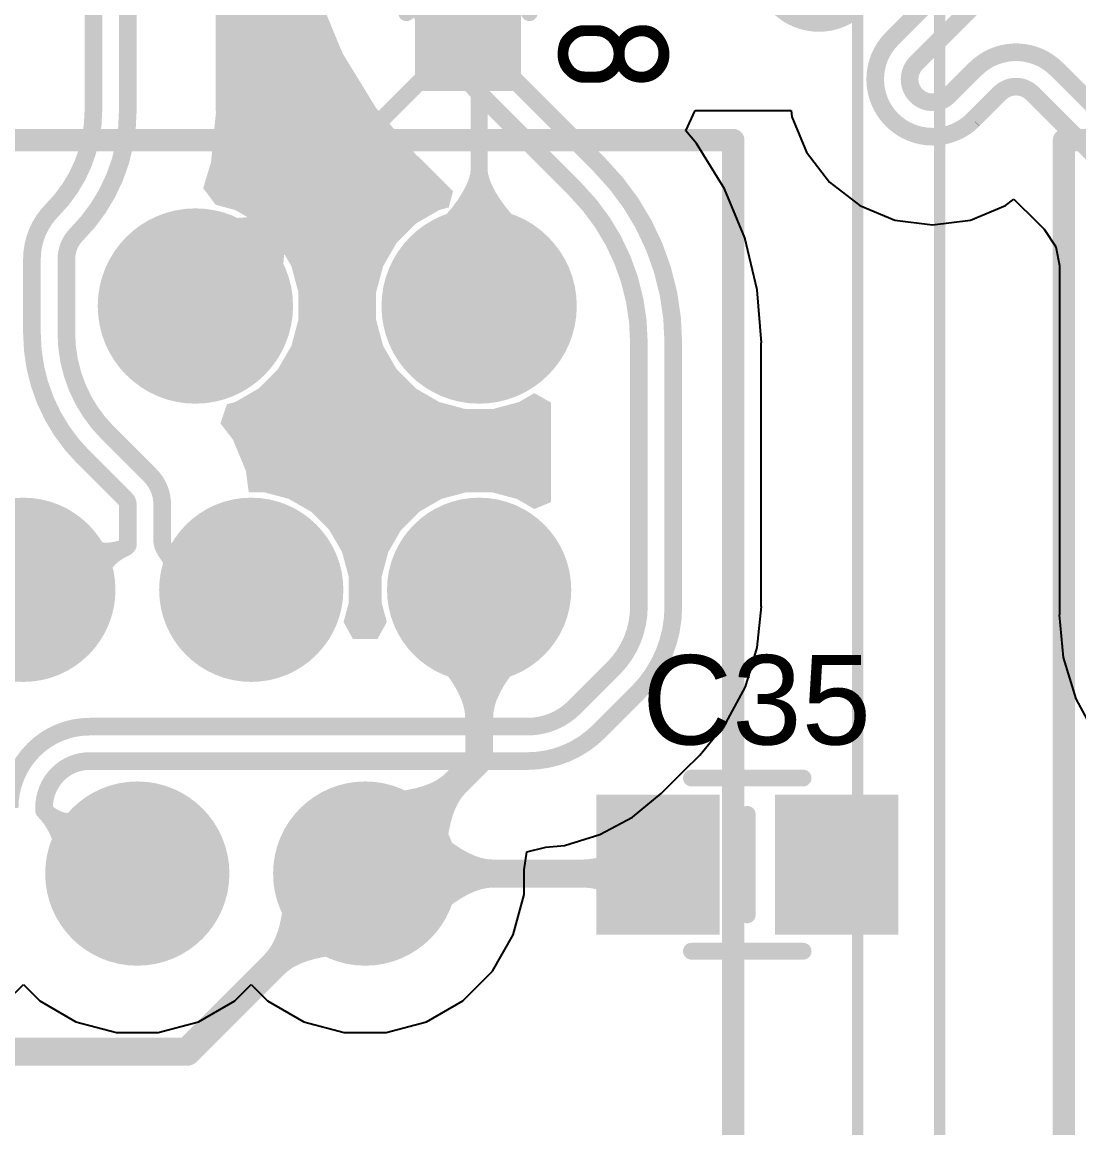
# Model space of a CAD drawing. Header units: inches. Extents: x -0.1 to 94.8, y -0.8 to 67.1.
# Drawn here: x 28.51 to 37.97, y 24.14 to 34.04 of the extents above; entities that cross this region are included whole.
import ezdxf

# ---------------------------------------------------------------- set-up
doc = ezdxf.new("R2010")
doc.units = ezdxf.units.IN
for name, color, linetype in [('Assembly Notes', 56, 'Continuous'), ('Board Layer Stack Bottom Overlay', 54, 'Continuous'), ('Board Layer Stack Bottom Solder', 6, 'Continuous'), ('Bottom Layer', 5, 'Continuous'), ('Layer 1', 76, 'Continuous'), ('Layer 2', 16, 'Continuous'), ('Mechanical 15', 56, 'Continuous'), ('Mechanical 20', 56, 'Continuous'), ('Multi-Layer', 9, 'Continuous'), ('Pad Holes', 156, 'Continuous'), ('Top Layer', 1, 'Continuous'), ('Top Overlay', 2, 'Continuous'), ('Top Paste', 8, 'Continuous'), ('Top Solder', 216, 'Continuous'), ('Via Holes', 16, 'Continuous')]:
    doc.layers.add(name, color=color, linetype=linetype)
doc.styles.add('Arial', font='', dxfattribs={"height": 0.2})
doc.styles.add('GOST type B', font='', dxfattribs={"height": 0.2})
doc.styles.get('Arial').set_extended_font_data('Arial')
doc.styles.get('GOST type B').set_extended_font_data('GOST type B')

# ---------------------------------------------------------------- blocks, each defined once
blk = doc.blocks.new('JK00136NL_B_53')
at = {"layer": 'Board Layer Stack Bottom Solder'}
h = blk.add_hatch(color=6, dxfattribs=at)
edge = h.paths.add_edge_path()
edge.add_arc((12.2, -2.04), 0.8246, 0, 360)
h = blk.add_hatch(color=6, dxfattribs=at)
edge = h.paths.add_edge_path()
edge.add_arc((9.66, -3.06), 0.8246, 0, 360)
h = blk.add_hatch(color=6, dxfattribs=at)
edge = h.paths.add_edge_path()
edge.add_arc((14.74, -3.58), 0.8741, 0, 360)
h = blk.add_hatch(color=6, dxfattribs=at)
edge = h.paths.add_edge_path()
edge.add_arc((12.2, -4.08), 0.8246, 0, 360)
h = blk.add_hatch(color=6, dxfattribs=at)
edge = h.paths.add_edge_path()
edge.add_arc((9.66, -5.1), 0.8246, 0, 360)
h = blk.add_hatch(color=6, dxfattribs=at)
edge = h.paths.add_edge_path()
edge.add_arc((14.74, -6.12), 0.8741, 0, 360)
h = blk.add_hatch(color=6, dxfattribs=at)
edge = h.paths.add_edge_path()
edge.add_arc((12.2, -6.12), 0.8246, 0, 360)
at = {"layer": 'Bottom Layer'}
h = blk.add_hatch(color=5, dxfattribs=at)
edge = h.paths.add_edge_path()
edge.add_arc((12.2, -2.04), 0.723, 0, 360)
h = blk.add_hatch(color=5, dxfattribs=at)
edge = h.paths.add_edge_path()
edge.add_arc((9.66, -3.06), 0.723, 0, 360)
h = blk.add_hatch(color=5, dxfattribs=at)
edge = h.paths.add_edge_path()
edge.add_arc((14.74, -3.58), 0.7725, 0, 360)
h = blk.add_hatch(color=5, dxfattribs=at)
edge = h.paths.add_edge_path()
edge.add_arc((12.2, -4.08), 0.723, 0, 360)
h = blk.add_hatch(color=5, dxfattribs=at)
edge = h.paths.add_edge_path()
edge.add_arc((9.66, -5.1), 0.723, 0, 360)
h = blk.add_hatch(color=5, dxfattribs=at)
edge = h.paths.add_edge_path()
edge.add_arc((12.2, -6.12), 0.723, 0, 360)
h = blk.add_hatch(color=5, dxfattribs=at)
edge = h.paths.add_edge_path()
edge.add_arc((14.74, -6.12), 0.7725, 0, 360)
at = {"layer": 'Layer 1'}
h = blk.add_hatch(color=76, dxfattribs=at)
edge = h.paths.add_edge_path()
edge.add_arc((12.2, -2.04), 0.723, 0, 360)
h = blk.add_hatch(color=76, dxfattribs=at)
edge = h.paths.add_edge_path()
edge.add_arc((9.66, -3.06), 0.723, 0, 360)
h = blk.add_hatch(color=76, dxfattribs=at)
edge = h.paths.add_edge_path()
edge.add_arc((14.74, -3.58), 0.7725, 0, 360)
h = blk.add_hatch(color=76, dxfattribs=at)
edge = h.paths.add_edge_path()
edge.add_arc((12.2, -4.08), 0.723, 0, 360)
h = blk.add_hatch(color=76, dxfattribs=at)
edge = h.paths.add_edge_path()
edge.add_arc((9.66, -5.1), 0.723, 0, 360)
h = blk.add_hatch(color=76, dxfattribs=at)
edge = h.paths.add_edge_path()
edge.add_arc((12.2, -6.12), 0.723, 0, 360)
h = blk.add_hatch(color=76, dxfattribs=at)
edge = h.paths.add_edge_path()
edge.add_arc((14.74, -6.12), 0.7725, 0, 360)
at = {"layer": 'Layer 2'}
h = blk.add_hatch(color=16, dxfattribs=at)
edge = h.paths.add_edge_path()
edge.add_arc((12.2, -2.04), 0.723, 0, 360)
h = blk.add_hatch(color=16, dxfattribs=at)
edge = h.paths.add_edge_path()
edge.add_arc((9.66, -3.06), 0.723, 0, 360)
h = blk.add_hatch(color=16, dxfattribs=at)
edge = h.paths.add_edge_path()
edge.add_arc((14.74, -3.58), 0.7725, 0, 360)
h = blk.add_hatch(color=16, dxfattribs=at)
edge = h.paths.add_edge_path()
edge.add_arc((12.2, -4.08), 0.723, 0, 360)
h = blk.add_hatch(color=16, dxfattribs=at)
edge = h.paths.add_edge_path()
edge.add_arc((9.66, -5.1), 0.723, 0, 360)
h = blk.add_hatch(color=16, dxfattribs=at)
edge = h.paths.add_edge_path()
edge.add_arc((12.2, -6.12), 0.723, 0, 360)
h = blk.add_hatch(color=16, dxfattribs=at)
edge = h.paths.add_edge_path()
edge.add_arc((14.74, -6.12), 0.7725, 0, 360)
at = {"layer": 'Multi-Layer'}
h = blk.add_hatch(color=9, dxfattribs=at)
edge = h.paths.add_edge_path()
edge.add_arc((12.2, -2.04), 0.723, 0, 360)
h = blk.add_hatch(color=9, dxfattribs=at)
edge = h.paths.add_edge_path()
edge.add_arc((9.66, -3.06), 0.723, 0, 360)
h = blk.add_hatch(color=9, dxfattribs=at)
edge = h.paths.add_edge_path()
edge.add_arc((14.74, -3.58), 0.7725, 0, 360)
h = blk.add_hatch(color=9, dxfattribs=at)
edge = h.paths.add_edge_path()
edge.add_arc((12.2, -4.08), 0.723, 0, 360)
h = blk.add_hatch(color=9, dxfattribs=at)
edge = h.paths.add_edge_path()
edge.add_arc((9.66, -5.1), 0.723, 0, 360)
h = blk.add_hatch(color=9, dxfattribs=at)
edge = h.paths.add_edge_path()
edge.add_arc((12.2, -6.12), 0.723, 0, 360)
h = blk.add_hatch(color=9, dxfattribs=at)
edge = h.paths.add_edge_path()
edge.add_arc((14.74, -6.12), 0.7725, 0, 360)
at = {"layer": 'Pad Holes'}
h = blk.add_hatch(color=7, dxfattribs=at)
edge = h.paths.add_edge_path()
edge.add_arc((12.2, -2.04), 0.445, 0, 360)
h = blk.add_hatch(color=7, dxfattribs=at)
edge = h.paths.add_edge_path()
edge.add_arc((9.66, -3.06), 0.445, 0, 360)
h = blk.add_hatch(color=7, dxfattribs=at)
edge = h.paths.add_edge_path()
edge.add_arc((14.74, -3.58), 0.515, 0, 360)
h = blk.add_hatch(color=7, dxfattribs=at)
edge = h.paths.add_edge_path()
edge.add_arc((12.2, -4.08), 0.445, 0, 360)
h = blk.add_hatch(color=7, dxfattribs=at)
edge = h.paths.add_edge_path()
edge.add_arc((9.66, -5.1), 0.445, 0, 360)
h = blk.add_hatch(color=7, dxfattribs=at)
edge = h.paths.add_edge_path()
edge.add_arc((14.74, -6.12), 0.515, 0, 360)
h = blk.add_hatch(color=7, dxfattribs=at)
edge = h.paths.add_edge_path()
edge.add_arc((12.2, -6.12), 0.445, 0, 360)
at = {"layer": 'Top Layer'}
h = blk.add_hatch(color=1, dxfattribs=at)
edge = h.paths.add_edge_path()
edge.add_arc((12.2, -2.04), 0.723, 0, 360)
h = blk.add_hatch(color=1, dxfattribs=at)
edge = h.paths.add_edge_path()
edge.add_arc((9.66, -3.06), 0.723, 0, 360)
h = blk.add_hatch(color=1, dxfattribs=at)
edge = h.paths.add_edge_path()
edge.add_arc((14.74, -3.58), 0.7725, 0, 360)
h = blk.add_hatch(color=1, dxfattribs=at)
edge = h.paths.add_edge_path()
edge.add_arc((12.2, -4.08), 0.723, 0, 360)
h = blk.add_hatch(color=1, dxfattribs=at)
edge = h.paths.add_edge_path()
edge.add_arc((9.66, -5.1), 0.723, 0, 360)
h = blk.add_hatch(color=1, dxfattribs=at)
edge = h.paths.add_edge_path()
edge.add_arc((12.2, -6.12), 0.723, 0, 360)
h = blk.add_hatch(color=1, dxfattribs=at)
edge = h.paths.add_edge_path()
edge.add_arc((14.74, -6.12), 0.7725, 0, 360)
at = {"layer": 'Top Solder'}
h = blk.add_hatch(color=216, dxfattribs=at)
edge = h.paths.add_edge_path()
edge.add_arc((12.2, -2.04), 0.8246, 0, 360)
h = blk.add_hatch(color=216, dxfattribs=at)
edge = h.paths.add_edge_path()
edge.add_arc((9.66, -3.06), 0.8246, 0, 360)
h = blk.add_hatch(color=216, dxfattribs=at)
edge = h.paths.add_edge_path()
edge.add_arc((14.74, -3.58), 0.8741, 0, 360)
h = blk.add_hatch(color=216, dxfattribs=at)
edge = h.paths.add_edge_path()
edge.add_arc((12.2, -4.08), 0.8246, 0, 360)
h = blk.add_hatch(color=216, dxfattribs=at)
edge = h.paths.add_edge_path()
edge.add_arc((9.66, -5.1), 0.8246, 0, 360)
h = blk.add_hatch(color=216, dxfattribs=at)
edge = h.paths.add_edge_path()
edge.add_arc((14.74, -6.12), 0.8741, 0, 360)
h = blk.add_hatch(color=216, dxfattribs=at)
edge = h.paths.add_edge_path()
edge.add_arc((12.2, -6.12), 0.8246, 0, 360)
at = {"layer": 'Board Layer Stack Bottom Overlay'}
for points in [[(16.2, 8.395, 0.15, 0.15, 0), (16.2, -8.395, 0.15, 0.15, 0)], [(-7.01, -8.395, 0.15, 0.15, 0), (16.2, -8.395, 0.15, 0.15, 0)]]:
    blk.add_lwpolyline(points, format="xyseb", dxfattribs=at)
blk.add_lwpolyline([(16.1625, -8.395, 0.075, 0.075, 1), (16.2375, -8.395, 0.075, 0.075, 1)], format="xyseb", close=True, dxfattribs=at)
blk.add_lwpolyline([(16.1625, -8.395, 0.075, 0.075, 1), (16.2375, -8.395, 0.075, 0.075, 1)], format="xyseb", close=True, dxfattribs=at)
at = {"layer": 'Mechanical 15'}
for points in [[(16.225, 8.395, 0.2, 0.2, 0), (16.225, -8.395, 0.2, 0.2, 0)], [(-16.51, -8.395, 0.2, 0.2, 0), (16.225, -8.395, 0.2, 0.2, 0)]]:
    blk.add_lwpolyline(points, format="xyseb", dxfattribs=at)
blk.add_lwpolyline([(16.175, -8.395, 0.1, 0.1, 1), (16.275, -8.395, 0.1, 0.1, 1)], format="xyseb", close=True, dxfattribs=at)
blk.add_lwpolyline([(16.175, -8.395, 0.1, 0.1, 1), (16.275, -8.395, 0.1, 0.1, 1)], format="xyseb", close=True, dxfattribs=at)
at = {"layer": 'Mechanical 20'}
blk.add_lwpolyline([(-17.51, -10.242, 0.1, 0.1, 0), (17.51, -10.242, 0.1, 0.1, 0)], format="xyseb", dxfattribs=at)
blk = doc.blocks.new('JK00136NL_B_54')
at = {"layer": 'Board Layer Stack Bottom Overlay'}
for points in [[(-7.01, 8.395, 0.15, 0.15, 0), (16.2, 8.395, 0.15, 0.15, 0)], [(16.2, 8.395, 0.15, 0.15, 0), (16.2, -8.395, 0.15, 0.15, 0)]]:
    blk.add_lwpolyline(points, format="xyseb", dxfattribs=at)
blk.add_lwpolyline([(16.1625, 8.395, 0.075, 0.075, 1), (16.2375, 8.395, 0.075, 0.075, 1)], format="xyseb", close=True, dxfattribs=at)
blk.add_lwpolyline([(16.1625, 8.395, 0.075, 0.075, 1), (16.2375, 8.395, 0.075, 0.075, 1)], format="xyseb", close=True, dxfattribs=at)
at = {"layer": 'Mechanical 15'}
for points in [[(-16.51, 8.395, 0.2, 0.2, 0), (16.225, 8.395, 0.2, 0.2, 0)], [(16.225, 8.395, 0.2, 0.2, 0), (16.225, -8.395, 0.2, 0.2, 0)]]:
    blk.add_lwpolyline(points, format="xyseb", dxfattribs=at)
blk.add_lwpolyline([(16.175, 8.395, 0.1, 0.1, 1), (16.275, 8.395, 0.1, 0.1, 1)], format="xyseb", close=True, dxfattribs=at)
blk.add_lwpolyline([(16.175, 8.395, 0.1, 0.1, 1), (16.275, 8.395, 0.1, 0.1, 1)], format="xyseb", close=True, dxfattribs=at)
at = {"layer": 'Mechanical 20'}
blk.add_lwpolyline([(-17.51, 10.242, 0.1, 0.1, 0), (17.51, 10.242, 0.1, 0.1, 0)], format="xyseb", dxfattribs=at)
blk = doc.blocks.new('0402R_65')
at = {"layer": 'Top Layer'}
for points in [[(-0.9145, -0.305), (-0.9145, 0.305), (-0.2795, 0.305), (-0.2795, -0.305)], [(0.2795, -0.305), (0.2795, 0.305), (0.9145, 0.305), (0.9145, -0.305)]]:
    blk.add_hatch(color=1, dxfattribs=at).paths.add_polyline_path(points)
at = {"layer": 'Top Paste'}
for points in [[(-0.9145, -0.305), (-0.9145, 0.305), (-0.2795, 0.305), (-0.2795, -0.305)], [(0.2795, -0.305), (0.2795, 0.305), (0.9145, 0.305), (0.9145, -0.305)]]:
    blk.add_hatch(color=8, dxfattribs=at).paths.add_polyline_path(points)
at = {"layer": 'Top Solder'}
for points in [[(-1.0161, -0.4066), (-1.0161, 0.4066), (-0.1779, 0.4066), (-0.1779, -0.4066)], [(0.1779, -0.4066), (0.1779, 0.4066), (1.0161, 0.4066), (1.0161, -0.4066)]]:
    blk.add_hatch(color=216, dxfattribs=at).paths.add_polyline_path(points)
at = {"layer": 'Assembly Notes'}
for points in [[(1, 0.4, 0.15, 0.15, 0), (-1, 0.4, 0.15, 0.15, 0)], [(-1, -0.4, 0.15, 0.15, 0), (-1, 0.4, 0.15, 0.15, 0)], [(1, -0.4, 0.15, 0.15, 0), (1, 0.4, 0.15, 0.15, 0)], [(1, -0.4, 0.15, 0.15, 0), (-1, -0.4, 0.15, 0.15, 0)]]:
    blk.add_lwpolyline(points, format="xyseb", dxfattribs=at)
for points in [[(-1.0375, 0.4, 0.075, 0.075, 1), (-0.9625, 0.4, 0.075, 0.075, 1)], [(-1.0375, 0.4, 0.075, 0.075, 1), (-0.9625, 0.4, 0.075, 0.075, 1)], [(0.9625, 0.4, 0.075, 0.075, 1), (1.0375, 0.4, 0.075, 0.075, 1)], [(0.9625, 0.4, 0.075, 0.075, 1), (1.0375, 0.4, 0.075, 0.075, 1)], [(-1.0375, -0.4, 0.075, 0.075, 1), (-0.9625, -0.4, 0.075, 0.075, 1)], [(-1.0375, -0.4, 0.075, 0.075, 1), (-0.9625, -0.4, 0.075, 0.075, 1)], [(0.9625, -0.4, 0.075, 0.075, 1), (1.0375, -0.4, 0.075, 0.075, 1)], [(0.9625, -0.4, 0.075, 0.075, 1), (1.0375, -0.4, 0.075, 0.075, 1)]]:
    blk.add_lwpolyline(points, format="xyseb", close=True, dxfattribs=at)
at = {"layer": 'Top Overlay'}
for points in [[(0.375, 0.55, 0.15, 0.15, 0), (-0.375, 0.55, 0.15, 0.15, 0)], [(0.375, -0.55, 0.15, 0.15, 0), (-0.375, -0.55, 0.15, 0.15, 0)]]:
    blk.add_lwpolyline(points, format="xyseb", dxfattribs=at)
for points in [[(-0.4125, 0.55, 0.075, 0.075, 1), (-0.3375, 0.55, 0.075, 0.075, 1)], [(0.3375, 0.55, 0.075, 0.075, 1), (0.4125, 0.55, 0.075, 0.075, 1)], [(-0.4125, -0.55, 0.075, 0.075, 1), (-0.3375, -0.55, 0.075, 0.075, 1)], [(0.3375, -0.55, 0.075, 0.075, 1), (0.4125, -0.55, 0.075, 0.075, 1)]]:
    blk.add_lwpolyline(points, format="xyseb", close=True, dxfattribs=at)
at = {"layer": 'Assembly Notes', "style": 'GOST type B'}
blk.add_text('R38', height=1, dxfattribs=at).set_placement((-1.075, 0.8))
blk = doc.blocks.new('0603C_105')
at = {"layer": 'Top Layer'}
for points in [[(-1.25, -0.525), (-1.25, 0.525), (-0.35, 0.525), (-0.35, -0.525)], [(0.35, -0.525), (0.35, 0.525), (1.25, 0.525), (1.25, -0.525)]]:
    blk.add_hatch(color=1, dxfattribs=at).paths.add_polyline_path(points)
at = {"layer": 'Top Paste'}
for points in [[(-1.25, -0.525), (-1.25, 0.525), (-0.35, 0.525), (-0.35, -0.525)], [(0.35, -0.525), (0.35, 0.525), (1.25, 0.525), (1.25, -0.525)]]:
    blk.add_hatch(color=8, dxfattribs=at).paths.add_polyline_path(points)
at = {"layer": 'Top Solder'}
for points in [[(-1.3516, -0.6266), (-1.3516, 0.6266), (-0.2484, 0.6266), (-0.2484, -0.6266)], [(0.2484, -0.6266), (0.2484, 0.6266), (1.3516, 0.6266), (1.3516, -0.6266)]]:
    blk.add_hatch(color=216, dxfattribs=at).paths.add_polyline_path(points)
at = {"layer": 'Top Overlay'}
for points in [[(-0.5, 0.775, 0.15, 0.15, 0), (0.5, 0.775, 0.15, 0.15, 0)], [(0, -0.45, 0.15, 0.15, 0), (0, 0.45, 0.15, 0.15, 0)], [(-0.5, -0.775, 0.15, 0.15, 0), (0.5, -0.775, 0.15, 0.15, 0)]]:
    blk.add_lwpolyline(points, format="xyseb", dxfattribs=at)
for points in [[(-0.5375, 0.775, 0.075, 0.075, 1), (-0.4625, 0.775, 0.075, 0.075, 1)], [(0.4625, 0.775, 0.075, 0.075, 1), (0.5375, 0.775, 0.075, 0.075, 1)], [(-0.0375, 0.45, 0.075, 0.075, 1), (0.0375, 0.45, 0.075, 0.075, 1)], [(-0.0375, -0.45, 0.075, 0.075, 1), (0.0375, -0.45, 0.075, 0.075, 1)], [(-0.5375, -0.775, 0.075, 0.075, 1), (-0.4625, -0.775, 0.075, 0.075, 1)], [(0.4625, -0.775, 0.075, 0.075, 1), (0.5375, -0.775, 0.075, 0.075, 1)]]:
    blk.add_lwpolyline(points, format="xyseb", close=True, dxfattribs=at)

msp = doc.modelspace()

# ---------------------------------------------------------------- hatches: boundary and pattern name
at = {"layer": 'Bottom Layer'}
for points in [[(30.4822, 36.3326), (30.7967, 36.2023), (31.002, 36.1752), (30.9818, 36.022), (30.9863, 36.022), (30.9863, 35.4121), (30.9818, 35.4121), (31.0266, 34.843), (31.1599, 34.2878), (31.3783, 33.7604), (31.6766, 33.2736), (32.0474, 32.8395), (32.0506, 32.8427), (32.0506, 32.8427), (32.3663, 32.5269), (32.3275, 32.382), (32.2439, 32.3596), (32.0336, 32.2382), (31.8618, 32.0664), (31.7404, 31.8561), (31.6775, 31.6215), (31.6775, 31.3786), (31.7404, 31.1439), (31.8618, 30.9336), (32.0336, 30.7618), (32.2439, 30.6404), (32.4786, 30.5775), (32.7215, 30.5775), (32.9561, 30.6404), (33.0943, 30.7202), (33.2443, 30.6356), (33.2443, 29.7452), (33.0943, 29.6827), (32.937, 29.7735), (32.7149, 29.833), (32.4851, 29.833), (32.263, 29.7735), (32.064, 29.6586), (31.9014, 29.496), (31.7865, 29.297), (31.727, 29.0749), (31.727, 28.8451), (31.7737, 28.6707), (31.6903, 28.5207), (31.4697, 28.5207), (31.3863, 28.6707), (31.433, 28.8451), (31.433, 29.0749), (31.3735, 29.297), (31.2586, 29.496), (31.096, 29.6586), (30.897, 29.7735), (30.6749, 29.833), (30.5376, 29.833), (30.5125, 30.0239), (30.3968, 30.3031), (30.2843, 30.4498), (30.3423, 30.6206), (30.4161, 30.6404), (30.6264, 30.7618), (30.7982, 30.9336), (30.9196, 31.1439), (30.9825, 31.3786), (30.9825, 31.6215), (30.9196, 31.8561), (30.7982, 32.0664), (30.6264, 32.2382), (30.4161, 32.3596), (30.2414, 32.4064), (30.1298, 32.5555), (30.2001, 32.7873), (30.2453, 33.246), (30.2407, 33.246), (30.2407, 36.3483), (30.3752, 36.4146)], [(29.4634, 29.2652), (29.4236, 29.2462), (29.3878, 29.2239), (29.3559, 29.1982), (29.3279, 29.1691), (29.3038, 29.1367), (29.2836, 29.1009), (29.2674, 29.0617), (29.255, 29.0192), (29.2466, 28.9733), (29.2421, 28.924), (29.0052, 29.496), (29.0432, 29.4643), (29.0817, 29.4378), (29.1205, 29.4164), (29.1596, 29.4002), (29.1992, 29.3892), (29.2392, 29.3833), (29.2795, 29.3825), (29.3203, 29.3869), (29.3614, 29.3964), (29.4029, 29.4111)], [(29.8551, 29.3613), (29.8655, 29.347), (29.8758, 29.3357), (29.8859, 29.3274), (29.8959, 29.3221), (29.9058, 29.3197), (29.9155, 29.3203), (29.925, 29.3238), (29.9344, 29.3304), (29.9436, 29.3399), (29.9527, 29.3523), (29.839, 29.0133), (29.8389, 29.0301), (29.8362, 29.049), (29.831, 29.0699), (29.8233, 29.0928), (29.8131, 29.1178), (29.8003, 29.1449), (29.7671, 29.2051), (29.7237, 29.2735)], [(28.7609, 27.0409), (28.7932, 27.0124), (28.8271, 26.9901), (28.8625, 26.9739), (28.8996, 26.9639), (28.9383, 26.9599), (28.9785, 26.9621), (29.0204, 26.9705), (29.0638, 26.9849), (29.1088, 27.0055), (29.1554, 27.0322), (28.8173, 26.4391), (28.8171, 26.5005), (28.8132, 26.5591), (28.8056, 26.6149), (28.7943, 26.6681), (28.7794, 26.7184), (28.7607, 26.7661), (28.7384, 26.8109), (28.7123, 26.8531), (28.6826, 26.8925), (28.6491, 26.9291)]]:
    msp.add_hatch(color=5, dxfattribs=at).paths.add_polyline_path(points)
h = msp.add_hatch(color=5, dxfattribs=at)
edge = h.paths.add_edge_path()
edge.add_arc((30.6, 33.4), 0.3, 0, 360)
h = msp.add_hatch(color=5, dxfattribs=at)
edge = h.paths.add_edge_path()
edge.add_arc((31.4, 31.8), 0.3, 0, 360)
h = msp.add_hatch(color=5, dxfattribs=at)
edge = h.paths.add_edge_path()
edge.add_arc((32.2, 30.2), 0.3, 0, 360)
at = {"layer": 'Layer 1'}
h = msp.add_hatch(color=76, dxfattribs=at)
edge = h.paths.add_edge_path()
edge.add_arc((30.6, 33.4), 0.3, 0, 360)
h = msp.add_hatch(color=76, dxfattribs=at)
edge = h.paths.add_edge_path()
edge.add_arc((31.4, 31.8), 0.3, 0, 360)
h = msp.add_hatch(color=76, dxfattribs=at)
edge = h.paths.add_edge_path()
edge.add_arc((32.2, 30.2), 0.3, 0, 360)
at = {"layer": 'Layer 2'}
h = msp.add_hatch(color=16, dxfattribs=at)
edge = h.paths.add_edge_path()
edge.add_arc((30.6, 33.4), 0.3, 0, 360)
for points in [[(30.9844, 32.3184), (30.9544, 32.2817), (30.9276, 32.2352), (30.9042, 32.1788), (30.884, 32.1126), (30.8672, 32.0365), (30.8536, 31.9505), (30.8365, 31.7488), (30.8328, 31.6332), (30.8325, 31.5077), (30.0677, 32.2725), (30.1932, 32.2728), (30.5105, 32.2936), (30.5965, 32.3072), (30.6726, 32.324), (30.7388, 32.3442), (30.7952, 32.3676), (30.8417, 32.3944), (30.8784, 32.4244)], [(32.475, 27.8141), (32.4712, 27.8665), (32.4598, 27.9212), (32.4407, 27.9783), (32.414, 28.0377), (32.3797, 28.0995), (32.3378, 28.1636), (32.2883, 28.2301), (32.2311, 28.299), (32.0939, 28.4437), (33.1061, 28.4437), (33.0337, 28.3701), (32.9117, 28.2301), (32.8622, 28.1636), (32.8203, 28.0995), (32.786, 28.0377), (32.7593, 27.9783), (32.7402, 27.9212), (32.7288, 27.8665), (32.725, 27.8141)], [(32.4787, 27.1419), (32.4443, 27.1022), (32.4137, 27.0554), (32.3868, 27.0015), (32.3637, 26.9406), (32.3442, 26.8727), (32.3285, 26.7977), (32.3165, 26.7157), (32.3083, 26.6266), (32.303, 26.4272), (31.5872, 27.143), (31.6904, 27.1438), (31.8757, 27.1565), (31.9577, 27.1685), (32.0327, 27.1842), (32.1006, 27.2037), (32.1615, 27.2268), (32.2154, 27.2537), (32.2622, 27.2843), (32.3019, 27.3187)], [(30.6813, 25.6981), (30.7157, 25.7378), (30.7463, 25.7846), (30.7732, 25.8385), (30.7963, 25.8994), (30.8158, 25.9673), (30.8315, 26.0423), (30.8435, 26.1243), (30.8517, 26.2134), (30.857, 26.4128), (31.5728, 25.697), (31.4696, 25.6962), (31.2843, 25.6835), (31.2023, 25.6715), (31.1273, 25.6558), (31.0594, 25.6363), (30.9985, 25.6132), (30.9446, 25.5863), (30.8978, 25.5557), (30.8581, 25.5213)]]:
    msp.add_hatch(color=16, dxfattribs=at).paths.add_polyline_path(points)
h = msp.add_hatch(color=16, dxfattribs=at)
edge = h.paths.add_edge_path()
edge.add_arc((31.4, 31.8), 0.3, 0, 360)
h = msp.add_hatch(color=16, dxfattribs=at)
edge = h.paths.add_edge_path()
edge.add_arc((32.2, 30.2), 0.3, 0, 360)
at = {"layer": 'Top Layer'}
h = msp.add_hatch(color=1, dxfattribs=at)
edge = h.paths.add_edge_path()
edge.add_arc((30.6, 33.4), 0.3, 0, 360)
for points in [[(32.525, 33.4385), (32.45, 33.5885), (32.75, 33.5885), (32.675, 33.4385)], [(32.675, 32.7324), (32.6797, 32.6852), (32.6936, 32.6334), (32.7169, 32.5769), (32.7495, 32.5159), (32.7914, 32.4501), (32.8427, 32.3797), (32.9731, 32.225), (33.0523, 32.1407), (33.1408, 32.0517), (32.0593, 32.0517), (32.1477, 32.1407), (32.3573, 32.3797), (32.4086, 32.4501), (32.4505, 32.5159), (32.4831, 32.5769), (32.5064, 32.6334), (32.5203, 32.6852), (32.525, 32.7324)], [(32.7259, 26.295), (32.6735, 26.2912), (32.6188, 26.2798), (32.5617, 26.2607), (32.5023, 26.234), (32.4405, 26.1997), (32.3764, 26.1578), (32.3099, 26.1083), (32.241, 26.0511), (32.0963, 25.9139), (32.0963, 26.9261), (32.1699, 26.8537), (32.3099, 26.7317), (32.3764, 26.6822), (32.4405, 26.6403), (32.5023, 26.606), (32.5617, 26.5793), (32.6188, 26.5602), (32.6735, 26.5488), (32.7259, 26.545)], [(33.503, 26.545), (33.5506, 26.5463), (33.5932, 26.55), (33.6308, 26.5563), (33.6635, 26.565), (33.6913, 26.5763), (33.7141, 26.59), (33.732, 26.6063), (33.745, 26.625), (33.753, 26.6463), (33.7561, 26.67), (33.7561, 26.17), (33.753, 26.1938), (33.745, 26.215), (33.732, 26.2337), (33.7141, 26.25), (33.6913, 26.2637), (33.6635, 26.275), (33.6308, 26.2837), (33.5932, 26.29), (33.5506, 26.2937), (33.503, 26.295)]]:
    msp.add_hatch(color=1, dxfattribs=at).paths.add_polyline_path(points)
h = msp.add_hatch(color=1, dxfattribs=at)
edge = h.paths.add_edge_path()
edge.add_arc((31.4, 31.8), 0.3, 0, 360)
h = msp.add_hatch(color=1, dxfattribs=at)
edge = h.paths.add_edge_path()
edge.add_arc((32.2, 30.2), 0.3, 0, 360)
at = {"layer": 'Via Holes'}
h = msp.add_hatch(color=7, dxfattribs=at)
edge = h.paths.add_edge_path()
edge.add_arc((30.6, 33.4), 0.15, 0, 360)
h = msp.add_hatch(color=7, dxfattribs=at)
edge = h.paths.add_edge_path()
edge.add_arc((31.4, 31.8), 0.15, 0, 360)
h = msp.add_hatch(color=7, dxfattribs=at)
edge = h.paths.add_edge_path()
edge.add_arc((32.2, 30.2), 0.15, 0, 360)

# ---------------------------------------------------------------- linework, layer by layer
at = {"layer": 'Bottom Layer'}
for p, q in [((34.4502, 33.0684), (34.5339, 33.25)), ((34.5339, 33.25), (35.392, 33.25)), ((35.392, 33.25), (35.3996, 33.1919)), ((35.3996, 33.1919), (35.5299, 32.8774)), ((34.5467, 32.9553), (34.4502, 33.0684)), ((34.7956, 32.5493), (34.5467, 32.9553)), ((35.5299, 32.8774), (35.7371, 32.6073)), ((35.7371, 32.6073), (35.7371, 32.6073)), ((35.7371, 32.6073), (35.7372, 32.6073)), ((35.7372, 32.6073), (36.0073, 32.4)), ((34.9778, 32.1093), (34.7956, 32.5493)), ((36.0073, 32.4), (36.3218, 32.2697)), ((36.9969, 32.2697), (37.3114, 32.4)), ((37.3114, 32.4), (37.386, 32.4573)), ((37.386, 32.4573), (37.5941, 32.2491)), ((36.3218, 32.2697), (36.6593, 32.2253)), ((36.6593, 32.2253), (36.9969, 32.2697)), ((37.5941, 32.2491), (37.5941, 32.2491)), ((37.5941, 32.2491), (37.6566, 32.1866)), ((37.6566, 32.1866), (37.7624, 32.0304)), ((35.089, 31.6462), (34.9778, 32.1093)), ((37.7624, 32.0304), (37.7955, 31.8637)), ((37.7955, 31.8637), (37.7943, 31.8543)), ((37.7943, 31.8543), (37.7943, 28.735)), ((35.1264, 31.1714), (35.089, 31.6462)), ((35.1237, 28.81), (35.1237, 31.1714)), ((35.1237, 31.1714), (35.1264, 31.1714)), ((35.0899, 28.4431), (35.1261, 28.81)), ((35.1261, 28.81), (35.1237, 28.81)), ((37.7943, 28.735), (37.7916, 28.735)), ((37.7916, 28.735), (37.8292, 28.3525)), ((34.9829, 28.0903), (35.0899, 28.4431)), ((37.8292, 28.3525), (37.9408, 27.9847)), ((34.8091, 27.7652), (34.9829, 28.0903)), ((37.9408, 27.9847), (38.122, 27.6457)), ((34.5752, 27.4802), (34.8091, 27.7652)), ((34.4321, 27.3404), (34.5752, 27.4802)), ((34.5752, 27.4802), (34.5752, 27.4802)), ((34.2284, 27.1366), (34.4321, 27.3404)), ((33.9729, 26.9251), (34.2294, 27.1356)), ((34.2294, 27.1356), (34.2284, 27.1366)), ((33.6803, 26.7687), (33.9729, 26.9251)), ((33.3627, 26.6724), (33.6803, 26.7687)), ((33.0284, 26.6137), (33.1958, 26.6559)), ((33.1958, 26.6559), (33.3627, 26.6724)), ((33.003, 26.4521), (33.0284, 26.6137)), ((33.003, 26.2327), (33.003, 26.4521)), ((32.906, 25.8707), (33.003, 26.2327)), ((32.7187, 25.5463), (32.906, 25.8707)), ((32.4537, 25.2813), (32.7187, 25.5463)), ((28.3737, 25.2813), (28.52, 25.4276)), ((28.52, 25.4276), (28.6663, 25.2813)), ((30.4137, 25.2813), (30.56, 25.4276)), ((30.56, 25.4276), (30.7063, 25.2813)), ((28.6663, 25.2813), (28.9907, 25.094)), ((30.0893, 25.094), (30.4137, 25.2813)), ((30.7063, 25.2813), (31.0307, 25.094)), ((32.1293, 25.094), (32.4537, 25.2813)), ((28.9907, 25.094), (29.3527, 24.997)), ((29.7273, 24.997), (30.0893, 25.094)), ((31.0307, 25.094), (31.3927, 24.997)), ((31.7673, 24.997), (32.1293, 25.094)), ((29.3527, 24.997), (29.7273, 24.997)), ((31.3927, 24.997), (31.7673, 24.997))]:
    msp.add_line(p, q, dxfattribs=at)
for points in [[(29.147, 33.246, 0.158, 0.158, 0), (29.147, 37.06, 0.158, 0.158, 0)], [(29.455, 33.246, 0.158, 0.158, 0), (29.455, 37.06, 0.158, 0.158, 0)], [(32.6062, 33.3983, 0.158, 0.158, -0.198912), (31.772, 35.4121, 0.158, 0.158, 0)], [(32.824, 33.616, 0.158, 0.158, -0.198912), (32.08, 35.4121, 0.158, 0.158, 0)], [(36.2959, 33.8929, 0.158, 0.158, 0), (37.0651, 34.6621, 0.158, 0.158, 0)], [(36.5137, 33.6751, 0.158, 0.158, 0), (37.2817, 34.4431, 0.158, 0.158, 0)], [(36.0046, 34.1842, 0.158, 0.158, -0.413477), (35.2786, 34.1833, 0.158, 0.158, 0)], [(36.2959, 33.166, 0.158, 0.158, -0.414213), (36.2959, 33.8929, 0.158, 0.158, 0)], [(37.0421, 33.6209, 0.158, 0.158, -0.414219), (37.7691, 33.6209, 0.158, 0.158, 0)], [(36.5137, 33.3838, 0.158, 0.158, -0.414211), (36.5137, 33.6751, 0.158, 0.158, 0)], [(36.5137, 33.6751, 0.158, 0.158, 0), (36.5137, 33.6751, 0.158, 0.158, 0)], [(32.824, 33.616, 0.158, 0.158, 0), (33.68, 32.76, 0.158, 0.158, 0)], [(36.8045, 33.3833, 0.158, 0.158, 0), (37.0421, 33.6209, 0.158, 0.158, 0)], [(37.0421, 33.6209, 0.158, 0.158, 0), (37.0421, 33.6209, 0.158, 0.158, 0)], [(37.7691, 33.6209, 0.158, 0.158, 0), (38.3675, 33.0225, 0.158, 0.158, 0)], [(32.6062, 33.3983, 0.158, 0.158, 0), (33.4622, 32.5422, 0.158, 0.158, 0)], [(36.8045, 33.3833, 0.158, 0.158, -0.41331), (36.5137, 33.3838, 0.158, 0.158, 0)], [(37.0235, 33.1667, 0.158, 0.158, 0), (37.2599, 33.4032, 0.158, 0.158, 0)], [(37.2599, 33.4032, 0.158, 0.158, -0.414221), (37.5513, 33.4032, 0.158, 0.158, 0)], [(37.5513, 33.4032, 0.158, 0.158, 0), (38.1497, 32.8047, 0.158, 0.158, 0)], [(29.147, 33.246, 0.158, 0.158, -0.198912), (28.78, 32.36, 0.158, 0.158, 0)], [(29.455, 33.246, 0.158, 0.158, -0.198912), (28.9978, 32.1422, 0.158, 0.158, 0)], [(37.0228, 33.166, 0.158, 0.158, -0.414213), (36.2959, 33.166, 0.158, 0.158, 0)], [(37.0235, 33.1667, 0.158, 0.158, -0.001609), (37.0228, 33.166, 0.158, 0.158, 0)], [(33.68, 32.76, 0.158, 0.158, -0.198912), (34.338, 31.1714, 0.158, 0.158, 0)], [(33.4622, 32.5422, 0.158, 0.158, -0.198912), (34.03, 31.1714, 0.158, 0.158, 0)], [(28.597, 31.9182, 0.158, 0.158, -0.198912), (28.78, 32.36, 0.158, 0.158, 0)], [(28.905, 31.9182, 0.158, 0.158, -0.198912), (28.9978, 32.1422, 0.158, 0.158, 0)], [(28.597, 31.26, 0.158, 0.158, 0), (28.597, 31.9182, 0.158, 0.158, 0)], [(28.905, 31.26, 0.158, 0.158, 0), (28.905, 31.9182, 0.158, 0.158, 0)], [(29.0584, 30.146, 0.158, 0.158, -0.198912), (28.597, 31.26, 0.158, 0.158, 0)], [(29.2762, 30.3638, 0.158, 0.158, -0.198912), (28.905, 31.26, 0.158, 0.158, 0)], [(34.03, 28.81, 0.158, 0.158, 0), (34.03, 31.1714, 0.158, 0.158, 0)], [(34.338, 28.81, 0.158, 0.158, 0), (34.338, 31.1714, 0.158, 0.158, 0)], [(29.2762, 30.3638, 0.158, 0.158, 0), (29.6265, 30.0135, 0.158, 0.158, 0)], [(29.0584, 30.146, 0.158, 0.158, 0), (29.4372, 29.7672, 0.158, 0.158, 0)], [(29.6265, 30.0135, 0.158, 0.158, 0), (29.655, 29.985, 0.158, 0.158, 0)], [(29.6265, 30.0135, 0.158, 0.158, 0), (29.6265, 30.0135, 0.158, 0.158, 0)], [(29.655, 29.985, 0.158, 0.158, -0.198912), (29.763, 29.7243, 0.158, 0.158, 0)], [(29.4372, 29.7672, 0.158, 0.158, 0), (29.4374, 29.7671, 0.158, 0.158, 0)], [(29.4372, 29.7672, 0.158, 0.158, -0.000837), (29.4374, 29.7671, 0.158, 0.158, 0)], [(29.4374, 29.7671, 0.158, 0.158, -0.198043), (29.455, 29.7243, 0.158, 0.158, 0)], [(29.455, 29.36, 0.158, 0.158, 0), (29.455, 29.7243, 0.158, 0.158, 0)], [(29.763, 29.4048, 0.158, 0.158, 0), (29.763, 29.7243, 0.158, 0.158, 0)], [(28.52, 28.96, 0.158, 0.158, 0), (29.4331, 29.3381, 0.158, 0.158, 0)], [(29.4331, 29.3381, 0.158, 0.158, 0), (29.455, 29.36, 0.158, 0.158, 0)], [(29.7894, 29.3174, 0.158, 0.158, -0.147651), (29.763, 29.4048, 0.158, 0.158, 0)], [(29.7894, 29.3174, 0.158, 0.158, 0), (30.0296, 28.9579, 0.158, 0.158, 0)], [(30.1003, 28.8999, 0.158, 0.158, -0.147833), (30.0296, 28.9579, 0.158, 0.158, 0)], [(30.3176, 28.8596, 0.158, 0.158, 0), (30.56, 28.96, 0.158, 0.158, 0)], [(30.1003, 28.8999, 0.158, 0.158, 0), (30.1976, 28.8596, 0.158, 0.158, 0)], [(30.3176, 28.8596, 0.158, 0.158, -0.197223), (30.1976, 28.8596, 0.158, 0.158, 0)], [(34.03, 28.81, 0.158, 0.158, -0.198912), (33.8002, 28.2552, 0.158, 0.158, 0)], [(34.338, 28.81, 0.158, 0.158, -0.198912), (34.018, 28.0374, 0.158, 0.158, 0)], [(33.455, 27.91, 0.158, 0.158, 0), (33.8002, 28.2552, 0.158, 0.158, 0)], [(33.6728, 27.6922, 0.158, 0.158, 0), (34.018, 28.0374, 0.158, 0.158, 0)], [(33.455, 27.91, 0.158, 0.158, -0.198912), (33.0325, 27.735, 0.158, 0.158, 0)], [(28.6122, 27.5278, 0.158, 0.158, -0.198912), (29.1125, 27.735, 0.158, 0.158, 0)], [(29.1125, 27.735, 0.158, 0.158, 0), (33.0325, 27.735, 0.158, 0.158, 0)], [(33.6728, 27.6922, 0.158, 0.158, -0.198912), (33.0325, 27.427, 0.158, 0.158, 0)], [(28.397, 27.0082, 0.158, 0.158, -0.198912), (28.6122, 27.5278, 0.158, 0.158, 0)], [(28.83, 27.31, 0.158, 0.158, -0.198912), (29.1125, 27.427, 0.158, 0.158, 0)], [(29.1125, 27.427, 0.158, 0.158, 0), (33.0325, 27.427, 0.158, 0.158, 0)], [(28.705, 27.0082, 0.158, 0.158, -0.198912), (28.83, 27.31, 0.158, 0.158, 0)], [(28.705, 26.985, 0.158, 0.158, 0), (28.705, 27.0082, 0.158, 0.158, 0)], [(28.705, 26.985, 0.158, 0.158, 0), (29.0791, 26.6109, 0.158, 0.158, 0)], [(29.54, 26.42, 0.158, 0.158, -0.198912), (29.0791, 26.6109, 0.158, 0.158, 0)]]:
    msp.add_lwpolyline(points, format="xyseb", dxfattribs=at)
for points in [[(36.2564, 33.8929, 0.079, 0.079, 1), (36.3354, 33.8929, 0.079, 0.079, 1)], [(36.2564, 33.8929, 0.079, 0.079, 1), (36.3354, 33.8929, 0.079, 0.079, 1)], [(36.4742, 33.6751, 0.079, 0.079, 1), (36.5532, 33.6751, 0.079, 0.079, 1)], [(36.4742, 33.6751, 0.079, 0.079, 1), (36.5532, 33.6751, 0.079, 0.079, 1)], [(36.4742, 33.6751, 0.079, 0.079, 1), (36.5532, 33.6751, 0.079, 0.079, 1)], [(36.4742, 33.6751, 0.079, 0.079, 1), (36.5532, 33.6751, 0.079, 0.079, 1)], [(32.7845, 33.616, 0.079, 0.079, 1), (32.8634, 33.616, 0.079, 0.079, 1)], [(32.7845, 33.616, 0.079, 0.079, 1), (32.8634, 33.616, 0.079, 0.079, 1)], [(37.0026, 33.6209, 0.079, 0.079, 1), (37.0816, 33.6209, 0.079, 0.079, 1)], [(37.0026, 33.6209, 0.079, 0.079, 1), (37.0816, 33.6209, 0.079, 0.079, 1)], [(37.0026, 33.6209, 0.079, 0.079, 1), (37.0816, 33.6209, 0.079, 0.079, 1)], [(37.0026, 33.6209, 0.079, 0.079, 1), (37.0816, 33.6209, 0.079, 0.079, 1)], [(37.7296, 33.6209, 0.079, 0.079, 1), (37.8086, 33.6209, 0.079, 0.079, 1)], [(37.7296, 33.6209, 0.079, 0.079, 1), (37.8086, 33.6209, 0.079, 0.079, 1)], [(32.5667, 33.3983, 0.079, 0.079, 1), (32.6457, 33.3983, 0.079, 0.079, 1)], [(32.5667, 33.3983, 0.079, 0.079, 1), (32.6457, 33.3983, 0.079, 0.079, 1)], [(36.4742, 33.3838, 0.079, 0.079, 1), (36.5532, 33.3838, 0.079, 0.079, 1)], [(36.4742, 33.3838, 0.079, 0.079, 1), (36.5532, 33.3838, 0.079, 0.079, 1)], [(36.765, 33.3833, 0.079, 0.079, 1), (36.844, 33.3833, 0.079, 0.079, 1)], [(36.765, 33.3833, 0.079, 0.079, 1), (36.844, 33.3833, 0.079, 0.079, 1)], [(37.2204, 33.4032, 0.079, 0.079, 1), (37.2994, 33.4032, 0.079, 0.079, 1)], [(37.2204, 33.4032, 0.079, 0.079, 1), (37.2994, 33.4032, 0.079, 0.079, 1)], [(37.5118, 33.4032, 0.079, 0.079, 1), (37.5908, 33.4032, 0.079, 0.079, 1)], [(37.5118, 33.4032, 0.079, 0.079, 1), (37.5908, 33.4032, 0.079, 0.079, 1)], [(29.1075, 33.246, 0.079, 0.079, 1), (29.1865, 33.246, 0.079, 0.079, 1)], [(29.1075, 33.246, 0.079, 0.079, 1), (29.1865, 33.246, 0.079, 0.079, 1)], [(29.4155, 33.246, 0.079, 0.079, 1), (29.4945, 33.246, 0.079, 0.079, 1)], [(29.4155, 33.246, 0.079, 0.079, 1), (29.4945, 33.246, 0.079, 0.079, 1)], [(36.2564, 33.166, 0.079, 0.079, 1), (36.3354, 33.166, 0.079, 0.079, 1)], [(36.2564, 33.166, 0.079, 0.079, 1), (36.3354, 33.166, 0.079, 0.079, 1)], [(36.9833, 33.166, 0.079, 0.079, 1), (37.0623, 33.166, 0.079, 0.079, 1)], [(36.9833, 33.166, 0.079, 0.079, 1), (37.0623, 33.166, 0.079, 0.079, 1)], [(36.984, 33.1667, 0.079, 0.079, 1), (37.063, 33.1667, 0.079, 0.079, 1)], [(36.984, 33.1667, 0.079, 0.079, 1), (37.063, 33.1667, 0.079, 0.079, 1)], [(33.6405, 32.76, 0.079, 0.079, 1), (33.7195, 32.76, 0.079, 0.079, 1)], [(33.6405, 32.76, 0.079, 0.079, 1), (33.7195, 32.76, 0.079, 0.079, 1)], [(33.4227, 32.5422, 0.079, 0.079, 1), (33.5017, 32.5422, 0.079, 0.079, 1)], [(33.4227, 32.5422, 0.079, 0.079, 1), (33.5017, 32.5422, 0.079, 0.079, 1)], [(28.7405, 32.36, 0.079, 0.079, 1), (28.8195, 32.36, 0.079, 0.079, 1)], [(28.7405, 32.36, 0.079, 0.079, 1), (28.8195, 32.36, 0.079, 0.079, 1)], [(28.9583, 32.1422, 0.079, 0.079, 1), (29.0373, 32.1422, 0.079, 0.079, 1)], [(28.9583, 32.1422, 0.079, 0.079, 1), (29.0373, 32.1422, 0.079, 0.079, 1)], [(28.5575, 31.9182, 0.079, 0.079, 1), (28.6365, 31.9182, 0.079, 0.079, 1)], [(28.5575, 31.9182, 0.079, 0.079, 1), (28.6365, 31.9182, 0.079, 0.079, 1)], [(28.8655, 31.9182, 0.079, 0.079, 1), (28.9445, 31.9182, 0.079, 0.079, 1)], [(28.8655, 31.9182, 0.079, 0.079, 1), (28.9445, 31.9182, 0.079, 0.079, 1)], [(28.5575, 31.26, 0.079, 0.079, 1), (28.6365, 31.26, 0.079, 0.079, 1)], [(28.5575, 31.26, 0.079, 0.079, 1), (28.6365, 31.26, 0.079, 0.079, 1)], [(28.8655, 31.26, 0.079, 0.079, 1), (28.9445, 31.26, 0.079, 0.079, 1)], [(28.8655, 31.26, 0.079, 0.079, 1), (28.9445, 31.26, 0.079, 0.079, 1)], [(33.9905, 31.1714, 0.079, 0.079, 1), (34.0695, 31.1714, 0.079, 0.079, 1)], [(33.9905, 31.1714, 0.079, 0.079, 1), (34.0695, 31.1714, 0.079, 0.079, 1)], [(34.2985, 31.1714, 0.079, 0.079, 1), (34.3775, 31.1714, 0.079, 0.079, 1)], [(34.2985, 31.1714, 0.079, 0.079, 1), (34.3775, 31.1714, 0.079, 0.079, 1)], [(29.2367, 30.3638, 0.079, 0.079, 1), (29.3157, 30.3638, 0.079, 0.079, 1)], [(29.2367, 30.3638, 0.079, 0.079, 1), (29.3157, 30.3638, 0.079, 0.079, 1)], [(29.0189, 30.146, 0.079, 0.079, 1), (29.0979, 30.146, 0.079, 0.079, 1)], [(29.0189, 30.146, 0.079, 0.079, 1), (29.0979, 30.146, 0.079, 0.079, 1)], [(29.587, 30.0135, 0.079, 0.079, 1), (29.666, 30.0135, 0.079, 0.079, 1)], [(29.587, 30.0135, 0.079, 0.079, 1), (29.666, 30.0135, 0.079, 0.079, 1)], [(29.587, 30.0135, 0.079, 0.079, 1), (29.666, 30.0135, 0.079, 0.079, 1)], [(29.587, 30.0135, 0.079, 0.079, 1), (29.666, 30.0135, 0.079, 0.079, 1)], [(29.6155, 29.985, 0.079, 0.079, 1), (29.6945, 29.985, 0.079, 0.079, 1)], [(29.6155, 29.985, 0.079, 0.079, 1), (29.6945, 29.985, 0.079, 0.079, 1)], [(29.3977, 29.7672, 0.079, 0.079, 1), (29.4767, 29.7672, 0.079, 0.079, 1)], [(29.3977, 29.7672, 0.079, 0.079, 1), (29.4767, 29.7672, 0.079, 0.079, 1)], [(29.3977, 29.7672, 0.079, 0.079, 1), (29.4767, 29.7672, 0.079, 0.079, 1)], [(29.3979, 29.7671, 0.079, 0.079, 1), (29.4769, 29.7671, 0.079, 0.079, 1)], [(29.3979, 29.7671, 0.079, 0.079, 1), (29.4769, 29.7671, 0.079, 0.079, 1)], [(29.3979, 29.7671, 0.079, 0.079, 1), (29.4769, 29.7671, 0.079, 0.079, 1)], [(29.4155, 29.7243, 0.079, 0.079, 1), (29.4945, 29.7243, 0.079, 0.079, 1)], [(29.4155, 29.7243, 0.079, 0.079, 1), (29.4945, 29.7243, 0.079, 0.079, 1)], [(29.7235, 29.7243, 0.079, 0.079, 1), (29.8025, 29.7243, 0.079, 0.079, 1)], [(29.7235, 29.7243, 0.079, 0.079, 1), (29.8025, 29.7243, 0.079, 0.079, 1)], [(29.3936, 29.3381, 0.079, 0.079, 1), (29.4726, 29.3381, 0.079, 0.079, 1)], [(29.3936, 29.3381, 0.079, 0.079, 1), (29.4726, 29.3381, 0.079, 0.079, 1)], [(29.4155, 29.36, 0.079, 0.079, 1), (29.4945, 29.36, 0.079, 0.079, 1)], [(29.4155, 29.36, 0.079, 0.079, 1), (29.4945, 29.36, 0.079, 0.079, 1)], [(29.7235, 29.4048, 0.079, 0.079, 1), (29.8025, 29.4048, 0.079, 0.079, 1)], [(29.7235, 29.4048, 0.079, 0.079, 1), (29.8025, 29.4048, 0.079, 0.079, 1)], [(29.7499, 29.3174, 0.079, 0.079, 1), (29.8289, 29.3174, 0.079, 0.079, 1)], [(29.7499, 29.3174, 0.079, 0.079, 1), (29.8289, 29.3174, 0.079, 0.079, 1)], [(28.4805, 28.96, 0.079, 0.079, 1), (28.5595, 28.96, 0.079, 0.079, 1)], [(29.9901, 28.9579, 0.079, 0.079, 1), (30.0691, 28.9579, 0.079, 0.079, 1)], [(29.9901, 28.9579, 0.079, 0.079, 1), (30.0691, 28.9579, 0.079, 0.079, 1)], [(30.5205, 28.96, 0.079, 0.079, 1), (30.5995, 28.96, 0.079, 0.079, 1)], [(30.0608, 28.8999, 0.079, 0.079, 1), (30.1398, 28.8999, 0.079, 0.079, 1)], [(30.0608, 28.8999, 0.079, 0.079, 1), (30.1398, 28.8999, 0.079, 0.079, 1)], [(30.1581, 28.8596, 0.079, 0.079, 1), (30.2371, 28.8596, 0.079, 0.079, 1)], [(30.1581, 28.8596, 0.079, 0.079, 1), (30.2371, 28.8596, 0.079, 0.079, 1)], [(30.2781, 28.8596, 0.079, 0.079, 1), (30.3571, 28.8596, 0.079, 0.079, 1)], [(30.2781, 28.8596, 0.079, 0.079, 1), (30.3571, 28.8596, 0.079, 0.079, 1)], [(33.9905, 28.81, 0.079, 0.079, 1), (34.0695, 28.81, 0.079, 0.079, 1)], [(33.9905, 28.81, 0.079, 0.079, 1), (34.0695, 28.81, 0.079, 0.079, 1)], [(34.2985, 28.81, 0.079, 0.079, 1), (34.3775, 28.81, 0.079, 0.079, 1)], [(34.2985, 28.81, 0.079, 0.079, 1), (34.3775, 28.81, 0.079, 0.079, 1)], [(33.7607, 28.2552, 0.079, 0.079, 1), (33.8397, 28.2552, 0.079, 0.079, 1)], [(33.7607, 28.2552, 0.079, 0.079, 1), (33.8397, 28.2552, 0.079, 0.079, 1)], [(33.9785, 28.0374, 0.079, 0.079, 1), (34.0575, 28.0374, 0.079, 0.079, 1)], [(33.9785, 28.0374, 0.079, 0.079, 1), (34.0575, 28.0374, 0.079, 0.079, 1)], [(33.4155, 27.91, 0.079, 0.079, 1), (33.4945, 27.91, 0.079, 0.079, 1)], [(33.4155, 27.91, 0.079, 0.079, 1), (33.4945, 27.91, 0.079, 0.079, 1)], [(29.073, 27.735, 0.079, 0.079, 1), (29.152, 27.735, 0.079, 0.079, 1)], [(29.073, 27.735, 0.079, 0.079, 1), (29.152, 27.735, 0.079, 0.079, 1)], [(32.993, 27.735, 0.079, 0.079, 1), (33.072, 27.735, 0.079, 0.079, 1)], [(32.993, 27.735, 0.079, 0.079, 1), (33.072, 27.735, 0.079, 0.079, 1)], [(33.6333, 27.6922, 0.079, 0.079, 1), (33.7123, 27.6922, 0.079, 0.079, 1)], [(33.6333, 27.6922, 0.079, 0.079, 1), (33.7123, 27.6922, 0.079, 0.079, 1)], [(28.5727, 27.5278, 0.079, 0.079, 1), (28.6517, 27.5278, 0.079, 0.079, 1)], [(28.5727, 27.5278, 0.079, 0.079, 1), (28.6517, 27.5278, 0.079, 0.079, 1)], [(29.073, 27.427, 0.079, 0.079, 1), (29.152, 27.427, 0.079, 0.079, 1)], [(29.073, 27.427, 0.079, 0.079, 1), (29.152, 27.427, 0.079, 0.079, 1)], [(32.993, 27.427, 0.079, 0.079, 1), (33.072, 27.427, 0.079, 0.079, 1)], [(32.993, 27.427, 0.079, 0.079, 1), (33.072, 27.427, 0.079, 0.079, 1)], [(28.7905, 27.31, 0.079, 0.079, 1), (28.8695, 27.31, 0.079, 0.079, 1)], [(28.7905, 27.31, 0.079, 0.079, 1), (28.8695, 27.31, 0.079, 0.079, 1)], [(28.6655, 27.0082, 0.079, 0.079, 1), (28.7445, 27.0082, 0.079, 0.079, 1)], [(28.6655, 27.0082, 0.079, 0.079, 1), (28.7445, 27.0082, 0.079, 0.079, 1)], [(28.6655, 26.985, 0.079, 0.079, 1), (28.7445, 26.985, 0.079, 0.079, 1)], [(28.6655, 26.985, 0.079, 0.079, 1), (28.7445, 26.985, 0.079, 0.079, 1)], [(29.0396, 26.6109, 0.079, 0.079, 1), (29.1186, 26.6109, 0.079, 0.079, 1)], [(29.0396, 26.6109, 0.079, 0.079, 1), (29.1186, 26.6109, 0.079, 0.079, 1)], [(29.5005, 26.42, 0.079, 0.079, 1), (29.5795, 26.42, 0.079, 0.079, 1)]]:
    msp.add_lwpolyline(points, format="xyseb", close=True, dxfattribs=at)
at = {"layer": 'Layer 2'}
for points in [[(30.06, 31.5, 0.15, 0.15, 0), (38.05, 39.49, 0.15, 0.15, 0)], [(32.6, 27.44, 0.25, 0.25, 0), (32.6, 28.96, 0.25, 0.25, 0)], [(31.58, 26.42, 0.25, 0.25, 0), (32.6, 27.44, 0.25, 0.25, 0)], [(29.985, 24.825, 0.25, 0.25, 0), (31.58, 26.42, 0.25, 0.25, 0)], [(22.975, 24.825, 0.25, 0.25, 0), (29.985, 24.825, 0.25, 0.25, 0)]]:
    msp.add_lwpolyline(points, format="xyseb", dxfattribs=at)
for points in [[(30.0225, 31.5, 0.075, 0.075, 1), (30.0975, 31.5, 0.075, 0.075, 1)], [(32.5375, 28.96, 0.125, 0.125, 1), (32.6625, 28.96, 0.125, 0.125, 1)], [(32.5375, 27.44, 0.125, 0.125, 1), (32.6625, 27.44, 0.125, 0.125, 1)], [(32.5375, 27.44, 0.125, 0.125, 1), (32.6625, 27.44, 0.125, 0.125, 1)], [(31.5175, 26.42, 0.125, 0.125, 1), (31.6425, 26.42, 0.125, 0.125, 1)], [(31.5175, 26.42, 0.125, 0.125, 1), (31.6425, 26.42, 0.125, 0.125, 1)], [(29.9225, 24.825, 0.125, 0.125, 1), (30.0475, 24.825, 0.125, 0.125, 1)], [(29.9225, 24.825, 0.125, 0.125, 1), (30.0475, 24.825, 0.125, 0.125, 1)]]:
    msp.add_lwpolyline(points, format="xyseb", close=True, dxfattribs=at)
at = {"layer": 'Top Layer'}
for points in [[(32.5, 33.903, 0.15, 0.15, 0), (32.6, 33.803, 0.15, 0.15, 0)], [(32.6, 31.5, 0.15, 0.15, 0), (32.6, 33.803, 0.15, 0.15, 0)], [(34.12, 26.42, 0.25, 0.25, 0), (34.2, 26.5, 0.25, 0.25, 0)], [(31.58, 26.42, 0.25, 0.25, 0), (34.12, 26.42, 0.25, 0.25, 0)]]:
    msp.add_lwpolyline(points, format="xyseb", dxfattribs=at)
for points in [[(32.4625, 33.903, 0.075, 0.075, 1), (32.5375, 33.903, 0.075, 0.075, 1)], [(32.5625, 33.803, 0.075, 0.075, 1), (32.6375, 33.803, 0.075, 0.075, 1)], [(32.5625, 33.803, 0.075, 0.075, 1), (32.6375, 33.803, 0.075, 0.075, 1)], [(32.5625, 31.5, 0.075, 0.075, 1), (32.6375, 31.5, 0.075, 0.075, 1)], [(34.1375, 26.5, 0.125, 0.125, 1), (34.2625, 26.5, 0.125, 0.125, 1)], [(31.5175, 26.42, 0.125, 0.125, 1), (31.6425, 26.42, 0.125, 0.125, 1)], [(34.0575, 26.42, 0.125, 0.125, 1), (34.1825, 26.42, 0.125, 0.125, 1)], [(34.0575, 26.42, 0.125, 0.125, 1), (34.1825, 26.42, 0.125, 0.125, 1)]]:
    msp.add_lwpolyline(points, format="xyseb", close=True, dxfattribs=at)

# ---------------------------------------------------------------- block references
for name, p, rotation in [('0402R_65', (32.5, 34.5), 270), ('JK00136NL_B_53', (26.48, 16.76), 90), ('JK00136NL_B_54', (46.23, 16.76), 90)]:
    msp.add_blockref(name, p, dxfattribs=dict(rotation=rotation))
msp.add_blockref('0603C_105', (35, 26.5))

# ---------------------------------------------------------------- texts
at = {"layer": 'Top Overlay', "style": 'Arial'}
msp.add_text('C35', height=0.8, dxfattribs=at).set_placement((34.0587, 27.5751))

doc.saveas('drawing.dxf')
